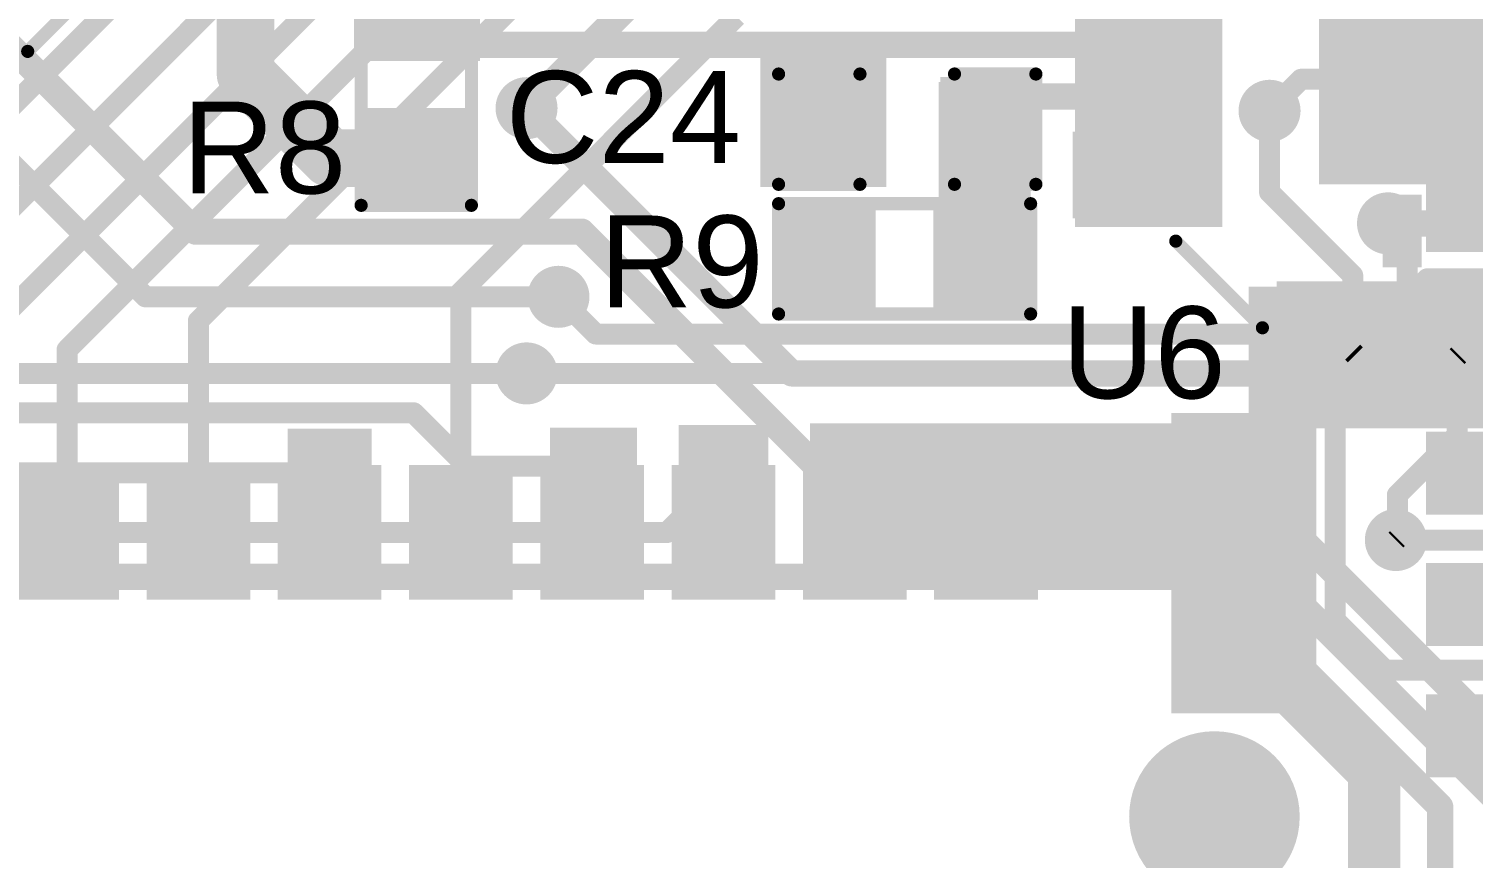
# Model space of a CAD drawing. Header units: millimetres. Extents: x -1.41 to 1.41, y -0.13 to 2.68.
# Drawn here: x -0.09 to 0.461, y 0.298 to 0.614 of the extents above; entities that cross this region are included whole.
import ezdxf

# ---------------------------------------------------------------- set-up
doc = ezdxf.new("R2010")
doc.units = ezdxf.units.MM
doc.header["$MEASUREMENT"] = 0
for name, color, linetype in [('BottomLayer', 5, 'Continuous'), ('BottomPaste', 16, 'Continuous'), ('BottomSolder', 6, 'Continuous'), ('Mechanical2', 216, 'Continuous'), ('PadHoleLayer', 156, 'Continuous'), ('TopLayer', 1, 'Continuous'), ('TopOverlay', 2, 'Continuous'), ('TopPaste', 8, 'Continuous'), ('TopSolder', 216, 'Continuous'), ('ViaHoleLayer', 16, 'Continuous')]:
    doc.layers.add(name, color=color, linetype=linetype)
doc.styles.add('Arial', font='', dxfattribs={"height": 0.2})
doc.styles.get('Arial').set_extended_font_data('Arial')

# ---------------------------------------------------------------- blocks, each defined once
blk = doc.blocks.new('R__0603_7')
at = {"layer": 'TopLayer'}
for points in [[(-0.015, 0.0175), (-0.015, -0.0175), (-0.045, -0.0175), (-0.045, 0.0175)], [(0.045, 0.0175), (0.045, -0.0175), (0.015, -0.0175), (0.015, 0.0175)]]:
    blk.add_hatch(color=1, dxfattribs=at).paths.add_polyline_path(points)
at = {"layer": 'TopPaste'}
for points in [[(-0.015, 0.0175), (-0.015, -0.0175), (-0.045, -0.0175), (-0.045, 0.0175)], [(0.045, 0.0175), (0.045, -0.0175), (0.015, -0.0175), (0.015, 0.0175)]]:
    blk.add_hatch(color=8, dxfattribs=at).paths.add_polyline_path(points)
at = {"layer": 'TopSolder'}
for points in [[(-0.011, 0.0215), (-0.011, -0.0215), (-0.049, -0.0215), (-0.049, 0.0215)], [(0.049, 0.0215), (0.049, -0.0215), (0.011, -0.0215), (0.011, 0.0215)]]:
    blk.add_hatch(color=216, dxfattribs=at).paths.add_polyline_path(points)
at = {"layer": 'TopOverlay', "const_width": 0.005}
for points in [[(-0.048, -0.021), (-0.048, 0.021)], [(-0.048, 0.021), (0.048, 0.021)], [(0.048, -0.021), (0.048, 0.021)], [(-0.048, -0.021), (0.048, -0.021)]]:
    blk.add_lwpolyline(points, dxfattribs=at)
at = {"layer": 'TopOverlay', "const_width": 0.0025}
for points in [[(-0.04925, 0.021, 1), (-0.04675, 0.021, 1)], [(-0.04925, 0.021, 1), (-0.04675, 0.021, 1)], [(0.04675, 0.021, 1), (0.04925, 0.021, 1)], [(0.04675, 0.021, 1), (0.04925, 0.021, 1)], [(-0.04925, -0.021, 1), (-0.04675, -0.021, 1)], [(-0.04925, -0.021, 1), (-0.04675, -0.021, 1)], [(0.04675, -0.021, 1), (0.04925, -0.021, 1)], [(0.04675, -0.021, 1), (0.04925, -0.021, 1)]]:
    blk.add_lwpolyline(points, format="xyb", close=True, dxfattribs=at)
blk = doc.blocks.new('16_SOIC_B_12')
at = {"layer": 'BottomLayer'}
for points in [[(0.1437008, 0.186811), (0.222441, 0.186811), (0.222441, 0.163189), (0.1437008, 0.163189)], [(0.1437008, 0.136811), (0.222441, 0.136811), (0.222441, 0.113189), (0.1437008, 0.113189)], [(0.1437008, 0.086811), (0.222441, 0.086811), (0.222441, 0.063189), (0.1437008, 0.063189)], [(0.1437008, 0.036811), (0.222441, 0.036811), (0.222441, 0.013189), (0.1437008, 0.013189)], [(0.1437008, -0.013189), (0.222441, -0.013189), (0.222441, -0.036811), (0.1437008, -0.036811)], [(0.1437008, -0.063189), (0.222441, -0.063189), (0.222441, -0.086811), (0.1437008, -0.086811)]]:
    blk.add_hatch(color=5, dxfattribs=at).paths.add_polyline_path(points)
at = {"layer": 'BottomPaste'}
for points in [[(0.1437008, 0.186811), (0.222441, 0.186811), (0.222441, 0.163189), (0.1437008, 0.163189)], [(0.1437008, 0.136811), (0.222441, 0.136811), (0.222441, 0.113189), (0.1437008, 0.113189)], [(0.1437008, 0.086811), (0.222441, 0.086811), (0.222441, 0.063189), (0.1437008, 0.063189)], [(0.1437008, 0.036811), (0.222441, 0.036811), (0.222441, 0.013189), (0.1437008, 0.013189)], [(0.1437008, -0.013189), (0.222441, -0.013189), (0.222441, -0.036811), (0.1437008, -0.036811)], [(0.1437008, -0.063189), (0.222441, -0.063189), (0.222441, -0.086811), (0.1437008, -0.086811)]]:
    blk.add_hatch(color=16, dxfattribs=at).paths.add_polyline_path(points)
at = {"layer": 'BottomSolder'}
for points in [[(0.1397008, 0.190811), (0.226441, 0.190811), (0.226441, 0.159189), (0.1397008, 0.159189)], [(0.1397008, 0.140811), (0.226441, 0.140811), (0.226441, 0.109189), (0.1397008, 0.109189)], [(0.1397008, 0.090811), (0.226441, 0.090811), (0.226441, 0.059189), (0.1397008, 0.059189)], [(0.1397008, 0.040811), (0.226441, 0.040811), (0.226441, 0.009189), (0.1397008, 0.009189)], [(0.1397008, -0.009189), (0.226441, -0.009189), (0.226441, -0.040811), (0.1397008, -0.040811)], [(0.1397008, -0.059189), (0.226441, -0.059189), (0.226441, -0.090811), (0.1397008, -0.090811)]]:
    blk.add_hatch(color=6, dxfattribs=at).paths.add_polyline_path(points)
blk = doc.blocks.new('C___0603_98')
at = {"layer": 'TopLayer'}
for points in [[(-0.015, 0.0175), (-0.015, -0.0175), (-0.045, -0.0175), (-0.045, 0.0175)], [(0.045, 0.0175), (0.045, -0.0175), (0.015, -0.0175), (0.015, 0.0175)]]:
    blk.add_hatch(color=1, dxfattribs=at).paths.add_polyline_path(points)
at = {"layer": 'TopPaste'}
for points in [[(-0.015, 0.0175), (-0.015, -0.0175), (-0.045, -0.0175), (-0.045, 0.0175)], [(0.045, 0.0175), (0.045, -0.0175), (0.015, -0.0175), (0.015, 0.0175)]]:
    blk.add_hatch(color=8, dxfattribs=at).paths.add_polyline_path(points)
at = {"layer": 'TopSolder'}
for points in [[(-0.0126378, 0.0198622), (-0.0126378, -0.0198622), (-0.0473622, -0.0198622), (-0.0473622, 0.0198622)], [(0.0473622, 0.0198622), (0.0473622, -0.0198622), (0.0126378, -0.0198622), (0.0126378, 0.0198622)]]:
    blk.add_hatch(color=216, dxfattribs=at).paths.add_polyline_path(points)
at = {"layer": 'TopOverlay', "const_width": 0.005}
for points in [[(-0.049, 0.021), (-0.018, 0.021)], [(-0.049, -0.021), (-0.049, 0.021)], [(0.018, 0.021), (0.049, 0.021)], [(0.049, -0.021), (0.049, 0.021)], [(-0.049, -0.021), (-0.018, -0.021)], [(0.018, -0.021), (0.049, -0.021)]]:
    blk.add_lwpolyline(points, dxfattribs=at)
at = {"layer": 'TopOverlay', "const_width": 0.0025}
for points in [[(-0.05025, 0.021, 1), (-0.04775, 0.021, 1)], [(-0.05025, 0.021, 1), (-0.04775, 0.021, 1)], [(-0.01925, 0.021, 1), (-0.01675, 0.021, 1)], [(0.01675, 0.021, 1), (0.01925, 0.021, 1)], [(0.04775, 0.021, 1), (0.05025, 0.021, 1)], [(0.04775, 0.021, 1), (0.05025, 0.021, 1)], [(-0.05025, -0.021, 1), (-0.04775, -0.021, 1)], [(-0.05025, -0.021, 1), (-0.04775, -0.021, 1)], [(-0.01925, -0.021, 1), (-0.01675, -0.021, 1)], [(0.01675, -0.021, 1), (0.01925, -0.021, 1)], [(0.04775, -0.021, 1), (0.05025, -0.021, 1)], [(0.04775, -0.021, 1), (0.05025, -0.021, 1)]]:
    blk.add_lwpolyline(points, format="xyb", close=True, dxfattribs=at)
blk = doc.blocks.new('M55_7012642R_B_125')
at = {"layer": 'BottomLayer'}
for points in [[(-0.42185035, -0.0433072), (-0.37460625, -0.0433072), (-0.37460625, -0.1496064), (-0.42185035, -0.1496064)], [(-0.28425195, -0.12992135), (-0.31574805, -0.12992135), (-0.31574805, -0.08661425), (-0.28425195, -0.08661425)], [(-0.23425195, -0.12992135), (-0.26574805, -0.12992135), (-0.26574805, -0.08661425), (-0.23425195, -0.08661425)], [(-0.18425195, -0.12992135), (-0.21574805, -0.12992135), (-0.21574805, -0.08661425), (-0.18425195, -0.08661425)], [(-0.13425195, -0.12992135), (-0.16574805, -0.12992135), (-0.16574805, -0.08661425), (-0.13425195, -0.08661425)], [(-0.08425195, -0.12992135), (-0.11574805, -0.12992135), (-0.11574805, -0.08661425), (-0.08425195, -0.08661425)], [(-0.03425195, -0.12992135), (-0.06574805, -0.12992135), (-0.06574805, -0.08661425), (-0.03425195, -0.08661425)], [(0.01574805, -0.12992135), (-0.01574805, -0.12992135), (-0.01574805, -0.08661425), (0.01574805, -0.08661425)], [(0.06574805, -0.12992135), (0.03425195, -0.12992135), (0.03425195, -0.08661425), (0.06574805, -0.08661425)]]:
    blk.add_hatch(color=5, dxfattribs=at).paths.add_polyline_path(points)
at = {"layer": 'BottomPaste'}
for points in [[(-0.42185035, -0.0433072), (-0.37460625, -0.0433072), (-0.37460625, -0.1496064), (-0.42185035, -0.1496064)], [(-0.28425195, -0.12992135), (-0.31574805, -0.12992135), (-0.31574805, -0.08661425), (-0.28425195, -0.08661425)], [(-0.23425195, -0.12992135), (-0.26574805, -0.12992135), (-0.26574805, -0.08661425), (-0.23425195, -0.08661425)], [(-0.18425195, -0.12992135), (-0.21574805, -0.12992135), (-0.21574805, -0.08661425), (-0.18425195, -0.08661425)], [(-0.13425195, -0.12992135), (-0.16574805, -0.12992135), (-0.16574805, -0.08661425), (-0.13425195, -0.08661425)], [(-0.08425195, -0.12992135), (-0.11574805, -0.12992135), (-0.11574805, -0.08661425), (-0.08425195, -0.08661425)], [(-0.03425195, -0.12992135), (-0.06574805, -0.12992135), (-0.06574805, -0.08661425), (-0.03425195, -0.08661425)], [(0.01574805, -0.12992135), (-0.01574805, -0.12992135), (-0.01574805, -0.08661425), (0.01574805, -0.08661425)], [(0.06574805, -0.12992135), (0.03425195, -0.12992135), (0.03425195, -0.08661425), (0.06574805, -0.08661425)]]:
    blk.add_hatch(color=16, dxfattribs=at).paths.add_polyline_path(points)
at = {"layer": 'BottomSolder'}
h = blk.add_hatch(color=6, dxfattribs=at)
edge = h.paths.add_edge_path()
edge.add_arc((-0.3870079, -1e-07), 0.004, 0, 360)
for points in [[(-0.42585035, -0.0393072), (-0.37060625, -0.0393072), (-0.37060625, -0.1536064), (-0.42585035, -0.1536064)], [(-0.28025195, -0.13392135), (-0.31974805, -0.13392135), (-0.31974805, -0.08261425), (-0.28025195, -0.08261425)], [(-0.23025195, -0.13392135), (-0.26974805, -0.13392135), (-0.26974805, -0.08261425), (-0.23025195, -0.08261425)], [(-0.18025195, -0.13392135), (-0.21974805, -0.13392135), (-0.21974805, -0.08261425), (-0.18025195, -0.08261425)], [(-0.13025195, -0.13392135), (-0.16974805, -0.13392135), (-0.16974805, -0.08261425), (-0.13025195, -0.08261425)], [(-0.08025195, -0.13392135), (-0.11974805, -0.13392135), (-0.11974805, -0.08261425), (-0.08025195, -0.08261425)], [(-0.03025195, -0.13392135), (-0.06974805, -0.13392135), (-0.06974805, -0.08261425), (-0.03025195, -0.08261425)], [(0.01974805, -0.13392135), (-0.01974805, -0.13392135), (-0.01974805, -0.08261425), (0.01974805, -0.08261425)], [(0.06974805, -0.13392135), (0.03025195, -0.13392135), (0.03025195, -0.08261425), (0.06974805, -0.08261425)]]:
    blk.add_hatch(color=6, dxfattribs=at).paths.add_polyline_path(points)
at = {"layer": 'PadHoleLayer'}
h = blk.add_hatch(color=156, dxfattribs=at)
edge = h.paths.add_edge_path()
edge.add_arc((-0.3870079, -1e-07), 0.0324803, 0, 360)
at = {"layer": 'TopSolder'}
h = blk.add_hatch(color=216, dxfattribs=at)
edge = h.paths.add_edge_path()
edge.add_arc((-0.3870079, -1e-07), 0.004, 0, 360)
blk = doc.blocks.new('PRT_10474_130')
at = {"layer": 'TopOverlay', "const_width": 0.005}
for points in [[(-0.318, 0.057), (-0.318, -0.052)], [(-0.318, -0.052), (-0.266, -0.104)]]:
    blk.add_lwpolyline(points, dxfattribs=at)
at = {"layer": 'TopOverlay', "const_width": 0.0025}
blk.add_lwpolyline([(-0.31925, -0.052, 1), (-0.31675, -0.052, 1)], format="xyb", close=True, dxfattribs=at)
blk.add_lwpolyline([(-0.31925, -0.052, 1), (-0.31675, -0.052, 1)], format="xyb", close=True, dxfattribs=at)
blk = doc.blocks.new('R__0603_140')
at = {"layer": 'TopLayer'}
for points in [[(-0.015, 0.0175), (-0.015, -0.0175), (-0.045, -0.0175), (-0.045, 0.0175)], [(0.045, 0.0175), (0.045, -0.0175), (0.015, -0.0175), (0.015, 0.0175)]]:
    blk.add_hatch(color=1, dxfattribs=at).paths.add_polyline_path(points)
at = {"layer": 'TopPaste'}
for points in [[(-0.015, 0.0175), (-0.015, -0.0175), (-0.045, -0.0175), (-0.045, 0.0175)], [(0.045, 0.0175), (0.045, -0.0175), (0.015, -0.0175), (0.015, 0.0175)]]:
    blk.add_hatch(color=8, dxfattribs=at).paths.add_polyline_path(points)
at = {"layer": 'TopSolder'}
for points in [[(-0.011, 0.0215), (-0.011, -0.0215), (-0.049, -0.0215), (-0.049, 0.0215)], [(0.049, 0.0215), (0.049, -0.0215), (0.011, -0.0215), (0.011, 0.0215)]]:
    blk.add_hatch(color=216, dxfattribs=at).paths.add_polyline_path(points)
at = {"layer": 'TopOverlay', "const_width": 0.005}
for points in [[(-0.048, 0.021), (0.048, 0.021)], [(-0.048, 0.021), (-0.048, -0.021)], [(0.048, 0.021), (0.048, -0.021)], [(-0.048, -0.021), (0.048, -0.021)]]:
    blk.add_lwpolyline(points, dxfattribs=at)
at = {"layer": 'TopOverlay', "const_width": 0.0025}
for points in [[(-0.04925, 0.021, 1), (-0.04675, 0.021, 1)], [(-0.04925, 0.021, 1), (-0.04675, 0.021, 1)], [(0.04675, 0.021, 1), (0.04925, 0.021, 1)], [(0.04675, 0.021, 1), (0.04925, 0.021, 1)], [(-0.04925, -0.021, 1), (-0.04675, -0.021, 1)], [(-0.04925, -0.021, 1), (-0.04675, -0.021, 1)], [(0.04675, -0.021, 1), (0.04925, -0.021, 1)], [(0.04675, -0.021, 1), (0.04925, -0.021, 1)]]:
    blk.add_lwpolyline(points, format="xyb", close=True, dxfattribs=at)
blk = doc.blocks.new('48__________7_7__171')
at = {"layer": 'TopLayer'}
for points in [[(0.09842520000000002, 0.09842519999999998), (0.09842519999999998, -0.09842520000000002), (-0.09842520000000002, -0.09842519999999998), (-0.09842519999999998, 0.09842520000000002)], [(-0.14330705, -0.0429134), (-0.14330705, -0.0555118), (-0.19133855, -0.0555118), (-0.19133855, -0.0429134)], [(-0.14330705, -0.0625985), (-0.14330705, -0.0751969), (-0.19133855, -0.0751969), (-0.19133855, -0.0625985)], [(-0.14330705, -0.0822835), (-0.14330705, -0.0948819), (-0.19133855, -0.0948819), (-0.19133855, -0.0822835)], [(-0.14330705, -0.1019685), (-0.14330705, -0.1145669), (-0.19133855, -0.1145669), (-0.19133855, -0.1019685)], [(-0.1019685, -0.14330705), (-0.1019685, -0.19133855), (-0.1145669, -0.19133855), (-0.1145669, -0.14330705)], [(-0.0822835, -0.14330705), (-0.0822835, -0.19133855), (-0.0948819, -0.19133855), (-0.0948819, -0.14330705)], [(-0.0625984, -0.14330705), (-0.0625984, -0.19133855), (-0.0751968, -0.19133855), (-0.0751968, -0.14330705)], [(-0.0429134, -0.14330705), (-0.0429134, -0.19133855), (-0.0555118, -0.19133855), (-0.0555118, -0.14330705)]]:
    blk.add_hatch(color=1, dxfattribs=at).paths.add_polyline_path(points)
at = {"layer": 'TopPaste'}
for points in [[(0.09842520000000002, 0.09842519999999998), (0.09842519999999998, -0.09842520000000002), (-0.09842520000000002, -0.09842519999999998), (-0.09842519999999998, 0.09842520000000002)], [(-0.14330705, -0.0429134), (-0.14330705, -0.0555118), (-0.19133855, -0.0555118), (-0.19133855, -0.0429134)], [(-0.14330705, -0.0625985), (-0.14330705, -0.0751969), (-0.19133855, -0.0751969), (-0.19133855, -0.0625985)], [(-0.14330705, -0.0822835), (-0.14330705, -0.0948819), (-0.19133855, -0.0948819), (-0.19133855, -0.0822835)], [(-0.14330705, -0.1019685), (-0.14330705, -0.1145669), (-0.19133855, -0.1145669), (-0.19133855, -0.1019685)], [(-0.1019685, -0.14330705), (-0.1019685, -0.19133855), (-0.1145669, -0.19133855), (-0.1145669, -0.14330705)], [(-0.0822835, -0.14330705), (-0.0822835, -0.19133855), (-0.0948819, -0.19133855), (-0.0948819, -0.14330705)], [(-0.0625984, -0.14330705), (-0.0625984, -0.19133855), (-0.0751968, -0.19133855), (-0.0751968, -0.14330705)], [(-0.0429134, -0.14330705), (-0.0429134, -0.19133855), (-0.0555118, -0.19133855), (-0.0555118, -0.14330705)]]:
    blk.add_hatch(color=8, dxfattribs=at).paths.add_polyline_path(points)
at = {"layer": 'TopSolder'}
for points in [[(0.1024252, 0.1024252), (0.1024252, -0.1024252), (-0.1024252, -0.1024252), (-0.1024252, 0.1024252)], [(-0.13930705, -0.03891340000000001), (-0.13930705, -0.0595118), (-0.19533855, -0.0595118), (-0.19533855, -0.03891339999999999)], [(-0.13930705, -0.0585985), (-0.13930705, -0.0791969), (-0.19533855, -0.0791969), (-0.19533855, -0.0585985)], [(-0.13930705, -0.0782835), (-0.13930705, -0.0988819), (-0.19533855, -0.0988819), (-0.19533855, -0.0782835)], [(-0.13930705, -0.0979685), (-0.13930705, -0.1185669), (-0.19533855, -0.1185669), (-0.19533855, -0.0979685)], [(-0.0979685, -0.13930705), (-0.0979685, -0.19533855), (-0.1185669, -0.19533855), (-0.1185669, -0.13930705)], [(-0.0782835, -0.13930705), (-0.0782835, -0.19533855), (-0.0988819, -0.19533855), (-0.0988819, -0.13930705)], [(-0.0585984, -0.13930705), (-0.0585984, -0.19533855), (-0.0791968, -0.19533855), (-0.0791968, -0.13930705)], [(-0.03891339999999999, -0.13930705), (-0.03891340000000001, -0.19533855), (-0.0595118, -0.19533855), (-0.0595118, -0.13930705)]]:
    blk.add_hatch(color=216, dxfattribs=at).paths.add_polyline_path(points)
at = {"layer": 'TopOverlay', "const_width": 0.005}
blk.add_lwpolyline([(-0.157, -0.1239999), (-0.124, -0.1569999)], dxfattribs=at)
at = {"layer": 'TopOverlay', "const_width": 0.0025}
for points in [[(-0.15825, -0.1239999, 1), (-0.15575, -0.1239999, 1)], [(-0.12525, -0.1569999, 1), (-0.12275, -0.1569999, 1)]]:
    blk.add_lwpolyline(points, format="xyb", close=True, dxfattribs=at)

msp = doc.modelspace()

# ---------------------------------------------------------------- hatches: boundary and pattern name
at = {"layer": 'BottomLayer'}
h = msp.add_hatch(color=5, dxfattribs=at)
edge = h.paths.add_edge_path()
edge.add_arc((0.1, 0.584), 0.011811, 0, 360)
h = msp.add_hatch(color=5, dxfattribs=at)
edge = h.paths.add_edge_path()
edge.add_arc((0.383, 0.583), 0.011811, 0, 360)
h = msp.add_hatch(color=5, dxfattribs=at)
edge = h.paths.add_edge_path()
edge.add_arc((0.335, 0.557), 0.011811, 0, 360)
h = msp.add_hatch(color=5, dxfattribs=at)
edge = h.paths.add_edge_path()
edge.add_arc((0.4281298, 0.5401298), 0.011811, 0, 360)
h = msp.add_hatch(color=5, dxfattribs=at)
edge = h.paths.add_edge_path()
edge.add_arc((0.214, 0.526), 0.011811, 0, 360)
h = msp.add_hatch(color=5, dxfattribs=at)
edge = h.paths.add_edge_path()
edge.add_arc((0.1121631, 0.5121631), 0.011811, 0, 360)
h = msp.add_hatch(color=5, dxfattribs=at)
edge = h.paths.add_edge_path()
edge.add_arc((0.1, 0.483), 0.011811, 0, 360)
for points in [[(0.109, 0.401), (0.1420344, 0.401), (0.1420344, 0.4623448), (0.109, 0.4623448)], [(0.158, 0.401), (0.1920344, 0.401), (0.1920344, 0.4633448), (0.158, 0.4633448)], [(0.208, 0.401), (0.397, 0.401), (0.397, 0.464), (0.208, 0.464)], [(0.009, 0.401), (0.041, 0.401), (0.041, 0.462), (0.009, 0.462)]]:
    msp.add_hatch(color=5, dxfattribs=at).paths.add_polyline_path(points)
h = msp.add_hatch(color=5, dxfattribs=at)
edge = h.paths.add_edge_path()
edge.add_arc((0.025, 0.445189), 0.011811, 0, 360)
h = msp.add_hatch(color=5, dxfattribs=at)
edge = h.paths.add_edge_path()
edge.add_arc((0.1256897, 0.4476897), 0.011811, 0, 360)
h = msp.add_hatch(color=5, dxfattribs=at)
edge = h.paths.add_edge_path()
edge.add_arc((0.176, 0.445), 0.011811, 0, 360)
h = msp.add_hatch(color=5, dxfattribs=at)
edge = h.paths.add_edge_path()
edge.add_arc((0.4311184, 0.4195553), 0.011811, 0, 360)
at = {"layer": 'BottomSolder'}
h = msp.add_hatch(color=6, dxfattribs=at)
edge = h.paths.add_edge_path()
edge.add_arc((0.1, 0.584), 0.0059055, 0, 360)
h = msp.add_hatch(color=6, dxfattribs=at)
edge = h.paths.add_edge_path()
edge.add_arc((0.383, 0.583), 0.0059055, 0, 360)
h = msp.add_hatch(color=6, dxfattribs=at)
edge = h.paths.add_edge_path()
edge.add_arc((0.335, 0.557), 0.0059055, 0, 360)
h = msp.add_hatch(color=6, dxfattribs=at)
edge = h.paths.add_edge_path()
edge.add_arc((0.4281298, 0.5401298), 0.0059055, 0, 360)
h = msp.add_hatch(color=6, dxfattribs=at)
edge = h.paths.add_edge_path()
edge.add_arc((0.214, 0.526), 0.0059055, 0, 360)
h = msp.add_hatch(color=6, dxfattribs=at)
edge = h.paths.add_edge_path()
edge.add_arc((0.1121631, 0.5121631), 0.0059055, 0, 360)
h = msp.add_hatch(color=6, dxfattribs=at)
edge = h.paths.add_edge_path()
edge.add_arc((0.1, 0.483), 0.0059055, 0, 360)
h = msp.add_hatch(color=6, dxfattribs=at)
edge = h.paths.add_edge_path()
edge.add_arc((0.025, 0.445189), 0.0059055, 0, 360)
h = msp.add_hatch(color=6, dxfattribs=at)
edge = h.paths.add_edge_path()
edge.add_arc((0.1256897, 0.4476897), 0.0059055, 0, 360)
h = msp.add_hatch(color=6, dxfattribs=at)
edge = h.paths.add_edge_path()
edge.add_arc((0.176, 0.445), 0.0059055, 0, 360)
h = msp.add_hatch(color=6, dxfattribs=at)
edge = h.paths.add_edge_path()
edge.add_arc((0.4311184, 0.4195553), 0.0059055, 0, 360)
at = {"layer": 'TopLayer'}
for points in [[(0.0342852, 0.602), (0.0822852, 0.602), (0.0822852, 0.647), (0.0342852, 0.647)], [(0.189, 0.554), (0.237, 0.554), (0.237, 0.611841), (0.189, 0.611841)], [(0.257, 0.509), (0.292, 0.509), (0.292, 0.594), (0.257, 0.594)], [(0.308, 0.542), (0.362, 0.542), (0.362, 0.575), (0.308, 0.575)], [(0.4261298, 0.5233715), (0.441, 0.5233715), (0.441, 0.5509999), (0.4261298, 0.5509999)], [(0.375, 0.464), (0.401, 0.464), (0.401, 0.516), (0.375, 0.516)]]:
    msp.add_hatch(color=1, dxfattribs=at).paths.add_polyline_path(points)
h = msp.add_hatch(color=1, dxfattribs=at)
edge = h.paths.add_edge_path()
edge.add_arc((0.1, 0.584), 0.011811, 0, 360)
h = msp.add_hatch(color=1, dxfattribs=at)
edge = h.paths.add_edge_path()
edge.add_arc((0.383, 0.583), 0.011811, 0, 360)
h = msp.add_hatch(color=1, dxfattribs=at)
edge = h.paths.add_edge_path()
edge.add_arc((0.335, 0.557), 0.011811, 0, 360)
h = msp.add_hatch(color=1, dxfattribs=at)
edge = h.paths.add_edge_path()
edge.add_arc((0.4281298, 0.5401298), 0.011811, 0, 360)
h = msp.add_hatch(color=1, dxfattribs=at)
edge = h.paths.add_edge_path()
edge.add_arc((0.214, 0.526), 0.011811, 0, 360)
h = msp.add_hatch(color=1, dxfattribs=at)
edge = h.paths.add_edge_path()
edge.add_arc((0.1121631, 0.5121631), 0.011811, 0, 360)
h = msp.add_hatch(color=1, dxfattribs=at)
edge = h.paths.add_edge_path()
edge.add_arc((0.1, 0.483), 0.011811, 0, 360)
h = msp.add_hatch(color=1, dxfattribs=at)
edge = h.paths.add_edge_path()
edge.add_arc((0.025, 0.445189), 0.011811, 0, 360)
h = msp.add_hatch(color=1, dxfattribs=at)
edge = h.paths.add_edge_path()
edge.add_arc((0.1256897, 0.4476897), 0.011811, 0, 360)
h = msp.add_hatch(color=1, dxfattribs=at)
edge = h.paths.add_edge_path()
edge.add_arc((0.176, 0.445), 0.011811, 0, 360)
h = msp.add_hatch(color=1, dxfattribs=at)
edge = h.paths.add_edge_path()
edge.add_arc((0.4311184, 0.4195553), 0.011811, 0, 360)
at = {"layer": 'TopSolder'}
h = msp.add_hatch(color=216, dxfattribs=at)
edge = h.paths.add_edge_path()
edge.add_arc((0.1, 0.584), 0.0059055, 0, 360)
h = msp.add_hatch(color=216, dxfattribs=at)
edge = h.paths.add_edge_path()
edge.add_arc((0.383, 0.583), 0.0059055, 0, 360)
h = msp.add_hatch(color=216, dxfattribs=at)
edge = h.paths.add_edge_path()
edge.add_arc((0.335, 0.557), 0.0059055, 0, 360)
h = msp.add_hatch(color=216, dxfattribs=at)
edge = h.paths.add_edge_path()
edge.add_arc((0.4281298, 0.5401298), 0.0059055, 0, 360)
h = msp.add_hatch(color=216, dxfattribs=at)
edge = h.paths.add_edge_path()
edge.add_arc((0.214, 0.526), 0.0059055, 0, 360)
h = msp.add_hatch(color=216, dxfattribs=at)
edge = h.paths.add_edge_path()
edge.add_arc((0.1121631, 0.5121631), 0.0059055, 0, 360)
h = msp.add_hatch(color=216, dxfattribs=at)
edge = h.paths.add_edge_path()
edge.add_arc((0.1, 0.483), 0.0059055, 0, 360)
h = msp.add_hatch(color=216, dxfattribs=at)
edge = h.paths.add_edge_path()
edge.add_arc((0.025, 0.445189), 0.0059055, 0, 360)
h = msp.add_hatch(color=216, dxfattribs=at)
edge = h.paths.add_edge_path()
edge.add_arc((0.1256897, 0.4476897), 0.0059055, 0, 360)
h = msp.add_hatch(color=216, dxfattribs=at)
edge = h.paths.add_edge_path()
edge.add_arc((0.176, 0.445), 0.0059055, 0, 360)
h = msp.add_hatch(color=216, dxfattribs=at)
edge = h.paths.add_edge_path()
edge.add_arc((0.4311184, 0.4195553), 0.0059055, 0, 360)
at = {"layer": 'ViaHoleLayer'}
h = msp.add_hatch(color=16, dxfattribs=at)
edge = h.paths.add_edge_path()
edge.add_arc((0.1, 0.584), 0.0059055, 0, 360)
h = msp.add_hatch(color=16, dxfattribs=at)
edge = h.paths.add_edge_path()
edge.add_arc((0.383, 0.583), 0.0059055, 0, 360)
h = msp.add_hatch(color=16, dxfattribs=at)
edge = h.paths.add_edge_path()
edge.add_arc((0.335, 0.557), 0.0059055, 0, 360)
h = msp.add_hatch(color=16, dxfattribs=at)
edge = h.paths.add_edge_path()
edge.add_arc((0.4281298, 0.5401298), 0.0059055, 0, 360)
h = msp.add_hatch(color=16, dxfattribs=at)
edge = h.paths.add_edge_path()
edge.add_arc((0.214, 0.526), 0.0059055, 0, 360)
h = msp.add_hatch(color=16, dxfattribs=at)
edge = h.paths.add_edge_path()
edge.add_arc((0.1121631, 0.5121631), 0.0059055, 0, 360)
h = msp.add_hatch(color=16, dxfattribs=at)
edge = h.paths.add_edge_path()
edge.add_arc((0.1, 0.483), 0.0059055, 0, 360)
h = msp.add_hatch(color=16, dxfattribs=at)
edge = h.paths.add_edge_path()
edge.add_arc((0.025, 0.445189), 0.0059055, 0, 360)
h = msp.add_hatch(color=16, dxfattribs=at)
edge = h.paths.add_edge_path()
edge.add_arc((0.1256897, 0.4476897), 0.0059055, 0, 360)
h = msp.add_hatch(color=16, dxfattribs=at)
edge = h.paths.add_edge_path()
edge.add_arc((0.176, 0.445), 0.0059055, 0, 360)
h = msp.add_hatch(color=16, dxfattribs=at)
edge = h.paths.add_edge_path()
edge.add_arc((0.4311184, 0.4195553), 0.0059055, 0, 360)

# ---------------------------------------------------------------- linework, layer by layer
at = {"layer": 'BottomLayer'}
for points, const_width in [([(-0.225, 0.4557148), (0.0812852, 0.762)], 0.008), ([(-0.175, 0.467), (0.1040863, 0.7460863)], 0.008), ([(-0.125, 0.479), (0.1270863, 0.7310863)], 0.008), ([(0.0240001, 0.591), (0.1490864, 0.7160863)], 0.008), ([(-0.025, 0.503), (0.142, 0.67)], 0.008), ([(0.1, 0.584), (0.161, 0.645)], 0.01), ([(0.075, 0.514), (0.18, 0.619)], 0.008), ([(-0.075, 0.492), (0.024, 0.591)], 0.008), ([(0.024, 0.591), (0.0240001, 0.591)], 0.008), ([(0.383, 0.583), (0.395, 0.595)], 0.008), ([(0.395, 0.595), (0.4859291, 0.595)], 0.008), ([(0.4281298, 0.5401298), (0.4810589, 0.5401298)], 0.01), ([(0.422, 0.498), (0.443, 0.519)], 0.008), ([(0.443, 0.519), (0.5363137, 0.519)], 0.008), ([(0.075, 0.4225258), (0.075, 0.514)], 0.008), ([(0.1121632, 0.5121631), (0.1263263, 0.498)], 0.008), ([(-0.025, 0.4225258), (-0.025, 0.503)], 0.008), ([(0.1263263, 0.498), (0.422, 0.498)], 0.008), ([(-0.075, 0.4225258), (-0.075, 0.492)], 0.008), ([(0.1, 0.483), (0.3962721, 0.483)], 0.008), ([(0.3962721, 0.483), (0.408, 0.4712721)], 0.008), ([(0.408, 0.389), (0.408, 0.4712721)], 0.008), ([(0.1256897, 0.4232155), (0.1256897, 0.4476897)], 0.022), ([(0.025, 0.4225258), (0.025, 0.445189)], 0.022), ([(0.1756897, 0.4232155), (0.1756897, 0.4341078)], 0.022), ([(0.125, 0.4225258), (0.1256897, 0.4232155)], 0.022), ([(0.175, 0.4225258), (0.1756897, 0.4232155)], 0.022), ([(0.3732283, 0.3811873), (0.3732283, 0.4107148)], 0.02), ([(0.4311184, 0.4195553), (0.5605553, 0.4195553)], 0.008), ([(0.3732283, 0.3811873), (0.4228213, 0.3315943)], 0.02), ([(0.408, 0.389), (0.427, 0.37)], 0.008), ([(0.427, 0.37), (0.649, 0.37)], 0.008), ([(0.4228213, 0.2778213), (0.4228213, 0.3315943)], 0.02)]:
    msp.add_lwpolyline(points, dxfattribs=dict(at, const_width=const_width))
for points, const_width in [([(0.022, 0.591, 1), (0.026, 0.591, 1)], 0.004), ([(0.022, 0.591, 1), (0.026, 0.591, 1)], 0.004), ([(0.0220001, 0.591, 1), (0.0260001, 0.591, 1)], 0.004), ([(0.0220001, 0.591, 1), (0.0260001, 0.591, 1)], 0.004), ([(0.393, 0.595, 1), (0.397, 0.595, 1)], 0.004), ([(0.393, 0.595, 1), (0.397, 0.595, 1)], 0.004), ([(0.0975, 0.584, 1), (0.1025, 0.584, 1)], 0.005), ([(0.381, 0.583, 1), (0.385, 0.583, 1)], 0.004), ([(0.4256298, 0.5401298, 1), (0.4306298, 0.5401298, 1)], 0.005), ([(0.441, 0.519, 1), (0.445, 0.519, 1)], 0.004), ([(0.441, 0.519, 1), (0.445, 0.519, 1)], 0.004), ([(0.073, 0.514, 1), (0.077, 0.514, 1)], 0.004), ([(0.073, 0.514, 1), (0.077, 0.514, 1)], 0.004), ([(0.1101632, 0.5121631, 1), (0.1141632, 0.5121631, 1)], 0.004), ([(-0.027, 0.503, 1), (-0.023, 0.503, 1)], 0.004), ([(-0.027, 0.503, 1), (-0.023, 0.503, 1)], 0.004), ([(0.1243263, 0.498, 1), (0.1283263, 0.498, 1)], 0.004), ([(0.1243263, 0.498, 1), (0.1283263, 0.498, 1)], 0.004), ([(0.42, 0.498, 1), (0.424, 0.498, 1)], 0.004), ([(0.42, 0.498, 1), (0.424, 0.498, 1)], 0.004), ([(-0.077, 0.492, 1), (-0.073, 0.492, 1)], 0.004), ([(-0.077, 0.492, 1), (-0.073, 0.492, 1)], 0.004), ([(0.098, 0.483, 1), (0.102, 0.483, 1)], 0.004), ([(0.3942721, 0.483, 1), (0.3982721, 0.483, 1)], 0.004), ([(0.3942721, 0.483, 1), (0.3982721, 0.483, 1)], 0.004), ([(0.406, 0.4712721, 1), (0.41, 0.4712721, 1)], 0.004), ([(0.406, 0.4712721, 1), (0.41, 0.4712721, 1)], 0.004), ([(0.1201897, 0.4476897, 1), (0.1311897, 0.4476897, 1)], 0.011), ([(0.0195, 0.445189, 1), (0.0305, 0.445189, 1)], 0.011), ([(0.1701897, 0.4341078, 1), (0.1811897, 0.4341078, 1)], 0.011), ([(0.0195, 0.4225258, 1), (0.0305, 0.4225258, 1)], 0.011), ([(0.1195, 0.4225258, 1), (0.1305, 0.4225258, 1)], 0.011), ([(0.1201897, 0.4232155, 1), (0.1311897, 0.4232155, 1)], 0.011), ([(0.1201897, 0.4232155, 1), (0.1311897, 0.4232155, 1)], 0.011), ([(0.1695, 0.4225258, 1), (0.1805, 0.4225258, 1)], 0.011), ([(0.1701897, 0.4232155, 1), (0.1811897, 0.4232155, 1)], 0.011), ([(0.1701897, 0.4232155, 1), (0.1811897, 0.4232155, 1)], 0.011), ([(-0.077, 0.4225258, 1), (-0.073, 0.4225258, 1)], 0.004), ([(-0.027, 0.4225258, 1), (-0.023, 0.4225258, 1)], 0.004), ([(0.073, 0.4225258, 1), (0.077, 0.4225258, 1)], 0.004), ([(0.3682283, 0.4107148, 1), (0.3782283, 0.4107148, 1)], 0.01), ([(0.4291184, 0.4195553, 1), (0.4331184, 0.4195553, 1)], 0.004), ([(0.3682283, 0.3811873, 1), (0.3782283, 0.3811873, 1)], 0.01), ([(0.3682283, 0.3811873, 1), (0.3782283, 0.3811873, 1)], 0.01), ([(0.406, 0.389, 1), (0.41, 0.389, 1)], 0.004), ([(0.406, 0.389, 1), (0.41, 0.389, 1)], 0.004), ([(0.425, 0.37, 1), (0.429, 0.37, 1)], 0.004), ([(0.425, 0.37, 1), (0.429, 0.37, 1)], 0.004), ([(0.4178213, 0.3315943, 1), (0.4278213, 0.3315943, 1)], 0.01), ([(0.4178213, 0.3315943, 1), (0.4278213, 0.3315943, 1)], 0.01)]:
    msp.add_lwpolyline(points, format="xyb", close=True, dxfattribs=dict(at, const_width=const_width))
at = {"layer": 'Mechanical2', "const_width": 0.015}
msp.add_lwpolyline([(1.3976378, 1.279528, 1), (-1.3976378, 1.279528, 1)], format="xyb", close=True, dxfattribs=at)
at = {"layer": 'TopLayer'}
for points, const_width in [([(-0.007, 0.597), (-0.007, 0.654)], 0.022), ([(-0.103, 0.614), (-0.0259741, 0.5369741)], 0.01), ([(-0.1439999, 0.611), (-0.045163, 0.5121631)], 0.008), ([(0.0432852, 0.6083715), (0.0434978, 0.6081589)], 0.01), ([(0.0444978, 0.6081589), (0.3369624, 0.6081589)], 0.01), ([(-0.007, 0.597), (0.025, 0.565)], 0.022), ([(0.1, 0.584), (0.201, 0.483)], 0.01), ([(0.27, 0.5884738), (0.3369624, 0.5884738)], 0.01), ([(0.383, 0.5520001), (0.383, 0.583)], 0.008), ([(0.025, 0.565), (0.058, 0.565)], 0.022), ([(0.3298188, 0.5585), (0.3313787, 0.5585)], 0.022), ([(0.383, 0.5520001), (0.4146842, 0.5203159)], 0.008), ([(-0.0259741, 0.5369741), (0.121026, 0.5369741)], 0.01), ([(0.121026, 0.5369741), (0.2130001, 0.445)], 0.01), ([(0.4281298, 0.5401298), (0.4353876, 0.532872)], 0.008), ([(0.213, 0.526), (0.2136285, 0.5266285)], 0.022), ([(0.2136285, 0.5266285), (0.214, 0.5266285)], 0.022), ([(0.4353876, 0.4900487), (0.4353876, 0.532872)], 0.008), ([(0.4146842, 0.491067), (0.4146842, 0.5203159)], 0.008), ([(-0.045163, 0.5121631), (0.1121631, 0.5121631)], 0.008), ([(0.388, 0.483), (0.388, 0.49)], 0.01), ([(0.3960175, 0.4842992), (0.3960175, 0.4900487)], 0.01), ([(0.4146842, 0.491067), (0.4157025, 0.4900487)], 0.008), ([(0.4544179, 0.489394), (0.4550726, 0.4900487)], 0.008), ([(0.4544179, 0.4594179), (0.4544179, 0.489394)], 0.008), ([(-0.1659999, 0.483), (0.1, 0.483)], 0.008), ([(0.201, 0.483), (0.388, 0.483)], 0.01), ([(0.388, 0.427), (0.388, 0.483)], 0.01), ([(0.388, 0.483), (0.3947183, 0.483)], 0.01), ([(0.3947183, 0.483), (0.3960175, 0.4842992)], 0.01), ([(-0.1879999, 0.468), (0.057, 0.468)], 0.008), ([(0.057, 0.468), (0.0773103, 0.4476897)], 0.008), ([(0.4316737, 0.4366737), (0.4544179, 0.4594179)], 0.008), ([(0.0773103, 0.4476897), (0.1256897, 0.4476897)], 0.008), ([(-0.196189, 0.445189), (0.025, 0.445189)], 0.008), ([(0.153378, 0.422378), (0.176, 0.445)], 0.008), ([(0.2130001, 0.445), (0.3450417, 0.445)], 0.01), ([(0.3450417, 0.445), (0.476, 0.3140417)], 0.01), ([(0.4316737, 0.4201106), (0.4316737, 0.4366737)], 0.008), ([(0.388, 0.427), (0.541, 0.274)], 0.01), ([(-0.200378, 0.422378), (0.153378, 0.422378)], 0.008), ([(0.4311184, 0.4195553), (0.4316737, 0.4201106)], 0.008), ([(-0.2580571, 0.4055829), (0.3604172, 0.4055829)], 0.01), ([(0.3604172, 0.4055829), (0.448, 0.3180001)], 0.01), ([(0.448, 0.196), (0.448, 0.3180001)], 0.01)]:
    msp.add_lwpolyline(points, dxfattribs=dict(at, const_width=const_width))
for points, const_width in [([(0.0407852, 0.6083715, 1), (0.0457852, 0.6083715, 1)], 0.005), ([(0.0409978, 0.6081589, 1), (0.0459978, 0.6081589, 1)], 0.005), ([(0.0419978, 0.6081589, 1), (0.0469978, 0.6081589, 1)], 0.005), ([(0.3344624, 0.6081589, 1), (0.3394624, 0.6081589, 1)], 0.005), ([(-0.0125, 0.597, 1), (-0.0015, 0.597, 1)], 0.011), ([(-0.0125, 0.597, 1), (-0.0015, 0.597, 1)], 0.011), ([(0.0975, 0.584, 1), (0.1025, 0.584, 1)], 0.005), ([(0.2675, 0.5884738, 1), (0.2725, 0.5884738, 1)], 0.005), ([(0.3344624, 0.5884738, 1), (0.3394624, 0.5884738, 1)], 0.005), ([(0.381, 0.583, 1), (0.385, 0.583, 1)], 0.004), ([(0.0195, 0.565, 1), (0.0305, 0.565, 1)], 0.011), ([(0.0195, 0.565, 1), (0.0305, 0.565, 1)], 0.011), ([(0.0525, 0.565, 1), (0.0635, 0.565, 1)], 0.011), ([(0.3243188, 0.5585, 1), (0.3353188, 0.5585, 1)], 0.011), ([(0.3258787, 0.5585, 1), (0.3368787, 0.5585, 1)], 0.011), ([(0.3258787, 0.5585, 1), (0.3368787, 0.5585, 1)], 0.011), ([(0.3295, 0.557, 1), (0.3405, 0.557, 1)], 0.011), ([(0.381, 0.5520001, 1), (0.385, 0.5520001, 1)], 0.004), ([(0.381, 0.5520001, 1), (0.385, 0.5520001, 1)], 0.004), ([(-0.0284741, 0.5369741, 1), (-0.0234741, 0.5369741, 1)], 0.005), ([(-0.0284741, 0.5369741, 1), (-0.0234741, 0.5369741, 1)], 0.005), ([(0.118526, 0.5369741, 1), (0.123526, 0.5369741, 1)], 0.005), ([(0.118526, 0.5369741, 1), (0.123526, 0.5369741, 1)], 0.005), ([(0.4261298, 0.5401298, 1), (0.4301298, 0.5401298, 1)], 0.004), ([(0.2075, 0.526, 1), (0.2185, 0.526, 1)], 0.011), ([(0.2081285, 0.5266285, 1), (0.2191285, 0.5266285, 1)], 0.011), ([(0.2081285, 0.5266285, 1), (0.2191285, 0.5266285, 1)], 0.011), ([(0.2085, 0.5266285, 1), (0.2195, 0.5266285, 1)], 0.011), ([(0.4333876, 0.532872, 1), (0.4373876, 0.532872, 1)], 0.004), ([(0.4333876, 0.532872, 1), (0.4373876, 0.532872, 1)], 0.004), ([(0.4126842, 0.5203159, 1), (0.4166842, 0.5203159, 1)], 0.004), ([(0.4126842, 0.5203159, 1), (0.4166842, 0.5203159, 1)], 0.004), ([(-0.047163, 0.5121631, 1), (-0.043163, 0.5121631, 1)], 0.004), ([(-0.047163, 0.5121631, 1), (-0.043163, 0.5121631, 1)], 0.004), ([(0.1101631, 0.5121631, 1), (0.1141631, 0.5121631, 1)], 0.004), ([(0.3855, 0.49, 1), (0.3905, 0.49, 1)], 0.005), ([(0.3935175, 0.4900487, 1), (0.3985175, 0.4900487, 1)], 0.005), ([(0.4126842, 0.491067, 1), (0.4166842, 0.491067, 1)], 0.004), ([(0.4126842, 0.491067, 1), (0.4166842, 0.491067, 1)], 0.004), ([(0.4137025, 0.4900487, 1), (0.4177025, 0.4900487, 1)], 0.004), ([(0.4333876, 0.4900487, 1), (0.4373876, 0.4900487, 1)], 0.004), ([(0.4524179, 0.489394, 1), (0.4564179, 0.489394, 1)], 0.004), ([(0.4524179, 0.489394, 1), (0.4564179, 0.489394, 1)], 0.004), ([(0.4530726, 0.4900487, 1), (0.4570726, 0.4900487, 1)], 0.004), ([(0.098, 0.483, 1), (0.102, 0.483, 1)], 0.004), ([(0.1985, 0.483, 1), (0.2035, 0.483, 1)], 0.005), ([(0.1985, 0.483, 1), (0.2035, 0.483, 1)], 0.005), ([(0.3855, 0.483, 1), (0.3905, 0.483, 1)], 0.005), ([(0.3855, 0.483, 1), (0.3905, 0.483, 1)], 0.005), ([(0.3855, 0.483, 1), (0.3905, 0.483, 1)], 0.005), ([(0.3855, 0.483, 1), (0.3905, 0.483, 1)], 0.005), ([(0.3922183, 0.483, 1), (0.3972183, 0.483, 1)], 0.005), ([(0.3922183, 0.483, 1), (0.3972183, 0.483, 1)], 0.005), ([(0.3935175, 0.4842992, 1), (0.3985175, 0.4842992, 1)], 0.005), ([(0.3935175, 0.4842992, 1), (0.3985175, 0.4842992, 1)], 0.005), ([(0.055, 0.468, 1), (0.059, 0.468, 1)], 0.004), ([(0.055, 0.468, 1), (0.059, 0.468, 1)], 0.004), ([(0.4524179, 0.4594179, 1), (0.4564179, 0.4594179, 1)], 0.004), ([(0.4524179, 0.4594179, 1), (0.4564179, 0.4594179, 1)], 0.004), ([(0.0753103, 0.4476897, 1), (0.0793103, 0.4476897, 1)], 0.004), ([(0.0753103, 0.4476897, 1), (0.0793103, 0.4476897, 1)], 0.004), ([(0.1236897, 0.4476897, 1), (0.1276897, 0.4476897, 1)], 0.004), ([(0.023, 0.445189, 1), (0.027, 0.445189, 1)], 0.004), ([(0.174, 0.445, 1), (0.178, 0.445, 1)], 0.004), ([(0.2105001, 0.445, 1), (0.2155001, 0.445, 1)], 0.005), ([(0.2105001, 0.445, 1), (0.2155001, 0.445, 1)], 0.005), ([(0.3425417, 0.445, 1), (0.3475417, 0.445, 1)], 0.005), ([(0.3425417, 0.445, 1), (0.3475417, 0.445, 1)], 0.005), ([(0.4296737, 0.4366737, 1), (0.4336737, 0.4366737, 1)], 0.004), ([(0.4296737, 0.4366737, 1), (0.4336737, 0.4366737, 1)], 0.004), ([(0.3855, 0.427, 1), (0.3905, 0.427, 1)], 0.005), ([(0.3855, 0.427, 1), (0.3905, 0.427, 1)], 0.005), ([(0.151378, 0.422378, 1), (0.155378, 0.422378, 1)], 0.004), ([(0.151378, 0.422378, 1), (0.155378, 0.422378, 1)], 0.004), ([(0.4296737, 0.4201106, 1), (0.4336737, 0.4201106, 1)], 0.004), ([(0.4296737, 0.4201106, 1), (0.4336737, 0.4201106, 1)], 0.004), ([(0.4291184, 0.4195553, 1), (0.4331184, 0.4195553, 1)], 0.004), ([(0.3579172, 0.4055829, 1), (0.3629172, 0.4055829, 1)], 0.005), ([(0.3579172, 0.4055829, 1), (0.3629172, 0.4055829, 1)], 0.005), ([(0.4455, 0.3180001, 1), (0.4505, 0.3180001, 1)], 0.005), ([(0.4455, 0.3180001, 1), (0.4505, 0.3180001, 1)], 0.005)]:
    msp.add_lwpolyline(points, format="xyb", close=True, dxfattribs=dict(at, const_width=const_width))
at = {"layer": 'TopLayer', "const_width": 0.022}
msp.add_lwpolyline([(0.3313787, 0.5585, -0.198912367379658), (0.335, 0.557)], format="xyb", dxfattribs=at)

# ---------------------------------------------------------------- block references
for name, p, rotation in [('PRT_10474_130', (-0.142, 0.923622), 90), ('16_SOIC_B_12', (0.669, 0.52), 180), ('R__0603_140', (0.058, 0.595), 90), ('M55_7012642R_B_125', (-0.025, 0.314258), 180)]:
    msp.add_blockref(name, p, dxfattribs=dict(rotation=rotation))
for name, p in [('48__________7_7__171', (0.5042852, 0.6573715)), ('C___0603_98', (0.245, 0.576)), ('R__0603_7', (0.244, 0.5266285))]:
    msp.add_blockref(name, p)

# ---------------------------------------------------------------- texts
at = {"layer": 'TopOverlay', "style": 'Arial'}
for s, p in [('C24', (0.0920632, 0.5631342)), ('R8', (-0.0311572, 0.5515057)), ('R9', (0.1278428, 0.5081342)), ('U6', (0.3038428, 0.4735057))]:
    msp.add_text(s, height=0.035, dxfattribs=at).set_placement(p)

doc.saveas('drawing.dxf')
